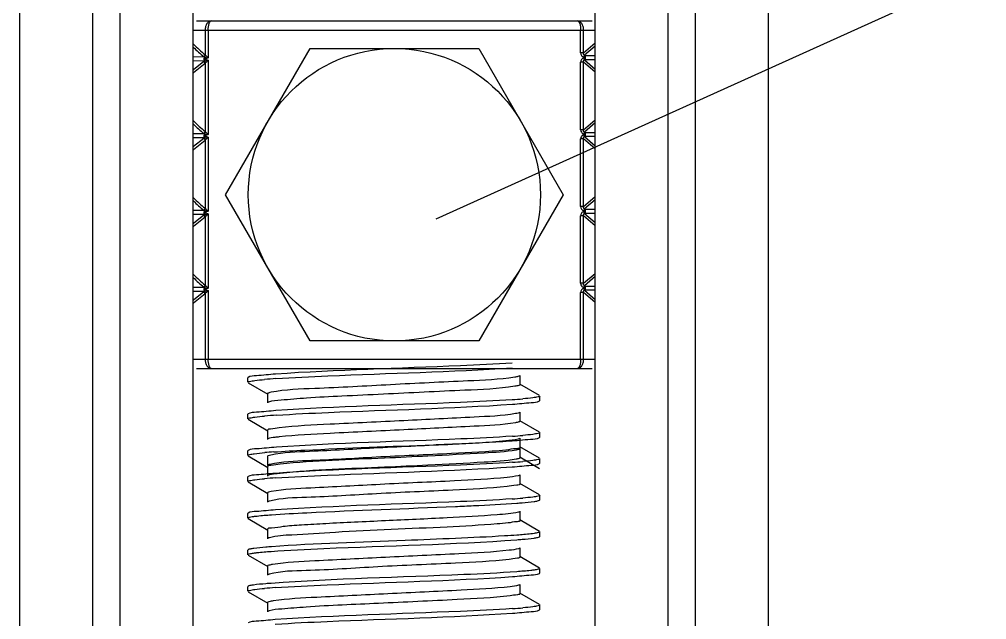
# Model space of a CAD drawing. Extents: x 1725261 to 1937680, y 860327 to 1571294.
# Drawn here: x 1825508 to 1826139, y 1250486 to 1250877 of the extents above; entities that cross this region are included whole.
import ezdxf

# ---------------------------------------------------------------- set-up
doc = ezdxf.new("R2010")
doc.units = 0
doc.header["$LTSCALE"] = 1000
doc.header["$MEASUREMENT"] = 0
doc.styles.get("Standard").update_dxf_attribs({"font": 'gbenor.shx', "bigfont": 'gbcbig.shx'})
doc.dimstyles.get("Standard").update_dxf_attribs({"dimtxt": 0.18, "dimasz": 0.18, "dimexe": 0.18, "dimexo": 0.0625, "dimgap": 0.09, "dimtad": 0, "dimtih": 1, "dimtoh": 1, "dimdec": 4, "dimzin": 0, "dimdsep": 46, "dimtxsty": 'Standard', "dimcen": 0.09, "dimadec": 0, "dimazin": 0, "dimtfac": 1, "dimtdec": 4, "dimtofl": 0, "dimtmove": 0, "dimatfit": 3, "dimfxl": 0, "dimtolj": 1, "dimtzin": 0, "dimarcsym": 0})

msp = doc.modelspace()

# ---------------------------------------------------------------- linework, layer by layer
at = {"linetype": 'Continuous'}
for p, q in [((1825508.17, 1253335.18), (1825508.17, 1248594.16)), ((1825555.79, 1253335.18), (1825555.79, 1248594.16)), ((1825573.65, 1253335.18), (1825573.65, 1248594.16)), ((1825621.28, 1253335.18), (1825621.28, 1248594.16)), ((1825883.22, 1253335.18), (1825883.22, 1248594.16)), ((1825930.85, 1253335.18), (1825930.85, 1248594.16)), ((1825948.71, 1253335.18), (1825948.71, 1248594.16)), ((1825996.33, 1253335.18), (1825996.33, 1248594.16)), ((1825623.75, 1250875.84), (1825881.51, 1250875.84)), ((1825621.66, 1250869.89), (1825883.6, 1250869.89)), ((1825629.29, 1250869.89), (1825629.29, 1250853.89)), ((1825631.27, 1250869.89), (1825631.27, 1250851.93)), ((1825873.99, 1250855.04), (1825873.99, 1250869.89)), ((1825875.97, 1250855.04), (1825875.97, 1250869.89)), ((1825875.97, 1250855.04), (1825883.6, 1250861.52)), ((1825629.45, 1250853.69), (1825629.29, 1250853.89)), ((1825629.52, 1250853.63), (1825629.45, 1250853.69)), ((1825642.64, 1250762.73), (1825697.63, 1250857.98)), ((1825697.63, 1250857.98), (1825807.62, 1250857.98)), ((1825807.62, 1250857.98), (1825862.61, 1250762.73)), ((1825875.97, 1250855.04), (1825873.99, 1250855.04)), ((1825883.6, 1250859.5), (1825876.52, 1250853.49)), ((1825628.65, 1250852.39), (1825621.66, 1250852.4)), ((1825628.62, 1250849.78), (1825621.66, 1250849.81)), ((1825621.66, 1250844.31), (1825628.37, 1250849.62)), ((1825621.66, 1250842.28), (1825629.29, 1250848.31)), ((1825628.62, 1250849.78), (1825628.77, 1250849.82)), ((1825628.78, 1250852.37), (1825628.65, 1250852.39)), ((1825628.77, 1250849.82), (1825628.82, 1250849.84)), ((1825628.81, 1250852.35), (1825631.27, 1250851.93)), ((1825629.36, 1250851.09), (1825628.82, 1250849.84)), ((1825628.82, 1250849.84), (1825631.27, 1250850.27)), ((1825629.29, 1250848.31), (1825629.43, 1250848.47)), ((1825629.29, 1250848.31), (1825629.29, 1250803.88)), ((1825631.27, 1250851.93), (1825629.36, 1250851.09)), ((1825629.36, 1250851.09), (1825631.27, 1250850.27)), ((1825629.43, 1250848.47), (1825629.51, 1250848.55)), ((1825629.51, 1250848.55), (1825629.56, 1250848.59)), ((1825631.27, 1250850.27), (1825631.27, 1250801.92)), ((1825875.97, 1250849.02), (1825873.99, 1250849.02)), ((1825873.99, 1250805.04), (1825873.99, 1250849.02)), ((1825876.52, 1250853.49), (1825875.93, 1250852.23)), ((1825876.34, 1250852.03), (1825875.93, 1250852.23)), ((1825875.93, 1250851.83), (1825876.34, 1250852.03)), ((1825876.52, 1250850.57), (1825875.93, 1250851.83)), ((1825875.97, 1250805.04), (1825875.97, 1250849.02)), ((1825883.6, 1250842.54), (1825875.97, 1250849.02)), ((1825876.34, 1250852.03), (1825876.94, 1250853.29)), ((1825876.34, 1250852.03), (1825876.94, 1250850.77)), ((1825876.94, 1250853.29), (1825876.52, 1250853.49)), ((1825876.52, 1250850.57), (1825876.94, 1250850.77)), ((1825876.52, 1250850.57), (1825883.6, 1250844.56)), ((1825876.94, 1250853.29), (1825883.6, 1250853.29)), ((1825876.94, 1250850.77), (1825883.6, 1250850.77)), ((1825875.97, 1250805.04), (1825883.6, 1250811.51)), ((1825883.6, 1250809.49), (1825876.52, 1250803.48)), ((1825629.45, 1250803.69), (1825629.29, 1250803.88)), ((1825629.52, 1250803.62), (1825629.45, 1250803.69)), ((1825875.97, 1250805.04), (1825873.99, 1250805.04)), ((1825876.52, 1250803.48), (1825875.93, 1250802.22)), ((1825876.34, 1250802.02), (1825876.94, 1250803.29)), ((1825876.94, 1250803.29), (1825876.52, 1250803.48)), ((1825876.94, 1250803.29), (1825883.6, 1250803.29)), ((1825628.65, 1250802.39), (1825621.66, 1250802.39)), ((1825628.62, 1250799.78), (1825621.66, 1250799.8)), ((1825621.66, 1250794.3), (1825628.37, 1250799.61)), ((1825621.66, 1250792.27), (1825629.29, 1250798.3)), ((1825628.62, 1250799.78), (1825628.77, 1250799.81)), ((1825628.78, 1250802.36), (1825628.65, 1250802.39)), ((1825628.77, 1250799.81), (1825628.82, 1250799.84)), ((1825628.81, 1250802.34), (1825631.27, 1250801.92)), ((1825629.36, 1250801.09), (1825628.82, 1250799.84)), ((1825628.82, 1250799.84), (1825631.27, 1250800.26)), ((1825629.29, 1250798.3), (1825629.43, 1250798.47)), ((1825629.29, 1250798.3), (1825629.29, 1250753.87)), ((1825631.27, 1250801.92), (1825629.36, 1250801.09)), ((1825629.36, 1250801.09), (1825631.27, 1250800.26)), ((1825629.43, 1250798.47), (1825629.51, 1250798.54)), ((1825629.51, 1250798.54), (1825629.56, 1250798.58)), ((1825631.27, 1250800.26), (1825631.27, 1250751.91)), ((1825875.97, 1250799.01), (1825873.99, 1250799.01)), ((1825873.99, 1250755.03), (1825873.99, 1250799.01)), ((1825876.34, 1250802.02), (1825875.93, 1250802.22)), ((1825875.93, 1250801.83), (1825876.34, 1250802.02)), ((1825876.52, 1250800.56), (1825875.93, 1250801.83)), ((1825875.97, 1250755.03), (1825875.97, 1250799.01)), ((1825883.6, 1250792.53), (1825875.97, 1250799.01)), ((1825876.34, 1250802.02), (1825876.94, 1250800.76)), ((1825876.52, 1250800.56), (1825876.94, 1250800.76)), ((1825876.52, 1250800.56), (1825883.6, 1250794.55)), ((1825876.94, 1250800.76), (1825883.6, 1250800.76)), ((1825697.63, 1250667.48), (1825642.64, 1250762.73)), ((1825862.61, 1250762.73), (1825807.62, 1250667.48)), ((1825875.97, 1250755.03), (1825883.6, 1250761.5)), ((1825883.6, 1250759.48), (1825876.52, 1250753.48)), ((1825629.45, 1250753.68), (1825629.29, 1250753.87)), ((1825629.52, 1250753.61), (1825629.45, 1250753.68)), ((1825875.97, 1250755.03), (1825873.99, 1250755.03)), ((1825876.52, 1250753.48), (1825875.93, 1250752.21)), ((1825876.34, 1250752.02), (1825876.94, 1250753.28)), ((1825876.94, 1250753.28), (1825876.52, 1250753.48)), ((1825876.94, 1250753.28), (1825883.6, 1250753.28)), ((1825628.65, 1250752.38), (1825621.66, 1250752.38)), ((1825628.62, 1250749.77), (1825621.66, 1250749.79)), ((1825621.66, 1250744.3), (1825628.37, 1250749.61)), ((1825621.66, 1250742.26), (1825629.29, 1250748.29)), ((1825628.62, 1250749.77), (1825628.77, 1250749.81)), ((1825628.78, 1250752.35), (1825628.65, 1250752.38)), ((1825628.77, 1250749.81), (1825628.82, 1250749.83)), ((1825628.81, 1250752.34), (1825631.27, 1250751.91)), ((1825629.36, 1250751.08), (1825628.82, 1250749.83)), ((1825628.82, 1250749.83), (1825631.27, 1250750.25)), ((1825629.29, 1250748.29), (1825629.43, 1250748.46)), ((1825629.29, 1250748.29), (1825629.29, 1250703.87)), ((1825631.27, 1250751.91), (1825629.36, 1250751.08)), ((1825629.36, 1250751.08), (1825631.27, 1250750.25)), ((1825629.43, 1250748.46), (1825629.51, 1250748.53)), ((1825629.51, 1250748.53), (1825629.56, 1250748.58)), ((1825631.27, 1250750.25), (1825631.27, 1250701.91)), ((1825875.97, 1250749), (1825873.99, 1250749)), ((1825873.99, 1250705.02), (1825873.99, 1250749)), ((1825876.34, 1250752.02), (1825875.93, 1250752.21)), ((1825875.93, 1250751.82), (1825876.34, 1250752.02)), ((1825876.52, 1250750.56), (1825875.93, 1250751.82)), ((1825875.97, 1250705.02), (1825875.97, 1250749)), ((1825883.6, 1250742.52), (1825875.97, 1250749)), ((1825876.34, 1250752.02), (1825876.94, 1250750.75)), ((1825876.52, 1250750.56), (1825876.94, 1250750.75)), ((1825876.52, 1250750.56), (1825883.6, 1250744.54)), ((1825876.94, 1250750.75), (1825883.6, 1250750.75)), ((1825875.97, 1250705.02), (1825883.6, 1250711.5)), ((1825883.6, 1250709.48), (1825876.52, 1250703.47)), ((1825628.65, 1250702.37), (1825621.66, 1250702.38)), ((1825628.78, 1250702.35), (1825628.65, 1250702.37)), ((1825628.81, 1250702.33), (1825631.27, 1250701.91)), ((1825629.45, 1250703.67), (1825629.29, 1250703.87)), ((1825629.52, 1250703.61), (1825629.45, 1250703.67)), ((1825875.97, 1250705.02), (1825873.99, 1250705.02)), ((1825876.52, 1250703.47), (1825875.93, 1250702.21)), ((1825876.34, 1250702.01), (1825876.94, 1250703.27)), ((1825876.94, 1250703.27), (1825876.52, 1250703.47)), ((1825876.94, 1250703.27), (1825883.6, 1250703.27)), ((1825628.62, 1250699.76), (1825621.66, 1250699.78)), ((1825621.66, 1250694.29), (1825628.37, 1250699.6)), ((1825621.66, 1250692.26), (1825629.29, 1250698.29)), ((1825628.62, 1250699.76), (1825628.77, 1250699.8)), ((1825628.77, 1250699.8), (1825628.82, 1250699.82)), ((1825629.36, 1250701.07), (1825628.82, 1250699.82)), ((1825628.82, 1250699.82), (1825631.27, 1250700.25)), ((1825629.29, 1250698.29), (1825629.43, 1250698.45)), ((1825629.29, 1250698.29), (1825629.29, 1250655.57)), ((1825631.27, 1250701.91), (1825629.36, 1250701.07)), ((1825629.36, 1250701.07), (1825631.27, 1250700.25)), ((1825629.43, 1250698.45), (1825629.51, 1250698.53)), ((1825629.51, 1250698.53), (1825629.56, 1250698.57)), ((1825631.27, 1250700.25), (1825631.27, 1250655.57)), ((1825875.97, 1250699), (1825873.99, 1250699)), ((1825873.99, 1250655.57), (1825873.99, 1250699)), ((1825876.34, 1250702.01), (1825875.93, 1250702.21)), ((1825875.93, 1250701.81), (1825876.34, 1250702.01)), ((1825876.52, 1250700.55), (1825875.93, 1250701.81)), ((1825875.97, 1250655.57), (1825875.97, 1250699)), ((1825883.6, 1250692.52), (1825875.97, 1250699)), ((1825876.34, 1250702.01), (1825876.94, 1250700.75)), ((1825876.52, 1250700.55), (1825876.94, 1250700.75)), ((1825876.52, 1250700.55), (1825883.6, 1250694.54)), ((1825876.94, 1250700.75), (1825883.6, 1250700.75)), ((1825807.62, 1250667.48), (1825697.63, 1250667.48)), ((1825621.66, 1250655.57), (1825883.6, 1250655.57)), ((1825623.75, 1250649.62), (1825881.51, 1250649.62)), ((1825657.22, 1250643.8), (1825657, 1250643.54)), ((1825657, 1250640.56), (1825657, 1250643.54)), ((1825657, 1250640.56), (1825657, 1250643.54)), ((1825657.22, 1250640.3), (1825670.15, 1250632.82)), ((1825847.28, 1250631.89), (1825834.35, 1250639.38)), ((1825834.61, 1250639.07), (1825834.61, 1250645.03)), ((1825669.89, 1250633.12), (1825669.89, 1250627.17)), ((1825670.56, 1250627.65), (1825670.15, 1250627.47)), ((1825847.28, 1250628.4), (1825847.5, 1250628.66)), ((1825847.5, 1250628.66), (1825847.5, 1250631.63)), ((1825847.5, 1250628.66), (1825847.5, 1250631.63)), ((1825834.61, 1250615.26), (1825834.61, 1250621.21)), ((1825657.22, 1250619.99), (1825657, 1250619.73)), ((1825657, 1250616.75), (1825657, 1250619.73)), ((1825657, 1250616.75), (1825657, 1250619.73)), ((1825657.22, 1250616.49), (1825670.15, 1250609.01)), ((1825847.28, 1250608.08), (1825834.35, 1250615.56)), ((1825669.89, 1250609.31), (1825669.89, 1250603.36)), ((1825847.5, 1250604.84), (1825847.5, 1250607.82)), ((1825847.5, 1250604.84), (1825847.5, 1250607.82)), ((1825834.61, 1250598.27), (1825834.61, 1250604.22)), ((1825847.28, 1250604.58), (1825847.5, 1250604.84)), ((1825657.22, 1250596.17), (1825657, 1250595.91)), ((1825657, 1250592.94), (1825657, 1250595.91)), ((1825657, 1250592.94), (1825657, 1250595.91)), ((1825847.28, 1250591.09), (1825834.35, 1250598.57)), ((1825834.61, 1250591.45), (1825834.61, 1250597.4)), ((1825657.22, 1250592.68), (1825670.15, 1250585.19)), ((1825669.89, 1250592.31), (1825669.89, 1250586.36)), ((1825847.28, 1250584.27), (1825834.35, 1250591.75)), ((1825847.5, 1250587.85), (1825847.5, 1250590.83)), ((1825847.5, 1250587.85), (1825847.5, 1250590.83)), ((1825669.89, 1250585.5), (1825669.89, 1250579.54)), ((1825847.28, 1250587.59), (1825847.5, 1250587.85)), ((1825657.22, 1250579.18), (1825657, 1250578.92)), ((1825657, 1250575.94), (1825657, 1250578.92)), ((1825657, 1250575.94), (1825657, 1250578.92)), ((1825834.61, 1250574.45), (1825834.61, 1250580.41)), ((1825657.22, 1250575.68), (1825670.15, 1250568.2)), ((1825847.28, 1250567.27), (1825834.35, 1250574.76)), ((1825669.89, 1250568.5), (1825669.89, 1250562.55)), ((1825847.28, 1250563.78), (1825847.5, 1250564.04)), ((1825847.5, 1250564.04), (1825847.5, 1250567.01)), ((1825847.5, 1250564.04), (1825847.5, 1250567.01)), ((1825657.22, 1250555.37), (1825657, 1250555.11)), ((1825657, 1250552.13), (1825657, 1250555.11)), ((1825657, 1250552.13), (1825657, 1250555.11)), ((1825657.22, 1250551.87), (1825670.15, 1250544.39)), ((1825847.28, 1250543.46), (1825834.35, 1250550.94)), ((1825834.61, 1250550.64), (1825834.61, 1250556.6)), ((1825669.89, 1250544.69), (1825669.89, 1250538.74)), ((1825847.28, 1250539.96), (1825847.5, 1250540.22)), ((1825847.5, 1250540.22), (1825847.5, 1250543.2)), ((1825847.5, 1250540.22), (1825847.5, 1250543.2)), ((1825834.61, 1250526.83), (1825834.61, 1250532.78)), ((1825657.22, 1250531.55), (1825657, 1250531.29)), ((1825657, 1250528.32), (1825657, 1250531.29)), ((1825657, 1250528.32), (1825657, 1250531.29)), ((1825657.22, 1250528.06), (1825670.15, 1250520.57)), ((1825847.28, 1250519.65), (1825834.35, 1250527.13)), ((1825669.89, 1250520.88), (1825669.89, 1250514.92)), ((1825847.5, 1250516.41), (1825847.5, 1250519.39)), ((1825847.5, 1250516.41), (1825847.5, 1250519.39)), ((1825847.28, 1250516.15), (1825847.5, 1250516.41)), ((1825657.22, 1250507.74), (1825657, 1250507.48)), ((1825657, 1250504.5), (1825657, 1250507.48)), ((1825657, 1250504.5), (1825657, 1250507.48)), ((1825834.61, 1250503.02), (1825834.61, 1250508.97)), ((1825657.22, 1250504.24), (1825670.15, 1250496.76)), ((1825847.28, 1250495.84), (1825834.35, 1250503.32)), ((1825669.89, 1250497.06), (1825669.89, 1250491.11)), ((1825847.5, 1250492.6), (1825847.5, 1250495.57)), ((1825847.5, 1250492.6), (1825847.5, 1250495.57)), ((1825847.28, 1250492.34), (1825847.5, 1250492.6))]:
    msp.add_line(p, q, dxfattribs=at)
msp.add_circle((1825752.63, 1250762.73), 95.25, dxfattribs=at)
for centre, radius, start, end in [((1825695.22, 1250934.34), 104.01, 224.9882, 230.66338), ((1825695.71, 1250933.37), 105.17, 225.24107, 230.18722), ((1825629.55, 1250854.01), 1.85, 230.22372, 240.95845), ((1825629.52, 1250848.16), 1.86, 119.14418, 128.30251), ((1825695.22, 1250884.33), 104.01, 224.9882, 230.66338), ((1825695.71, 1250883.37), 105.17, 225.24107, 230.18722), ((1825629.55, 1250804.01), 1.85, 230.22372, 240.95845), ((1825629.52, 1250798.15), 1.86, 119.14418, 128.30251), ((1825695.22, 1250834.32), 104.01, 224.9882, 230.66338), ((1825695.71, 1250833.36), 105.17, 225.24107, 230.18722), ((1825629.55, 1250754), 1.85, 230.22372, 240.95845), ((1825629.52, 1250748.14), 1.86, 119.14418, 128.30251), ((1825695.22, 1250784.32), 104.01, 224.9882, 230.66338), ((1825695.71, 1250783.35), 105.17, 225.24107, 230.18722), ((1825629.55, 1250703.99), 1.85, 230.22372, 240.95845), ((1825629.52, 1250698.14), 1.86, 119.14418, 128.30251), ((1825702.85, 1250228.02), 415.84, 93.78755, 94.80606), ((1825802.12, 1251038.32), 409.97, 273.82962, 274.80327), ((1825703.26, 1250199.08), 420.99, 93.75446, 94.80552), ((1825802.19, 1251013.55), 409.01, 273.83594, 274.80348), ((1825700.99, 1250203.71), 392.45, 93.95059, 94.80365), ((1825802.16, 1250997.01), 409.46, 273.83293, 274.80334), ((1825702.52, 1250167.56), 411.68, 93.81554, 94.80574), ((1825802.11, 1250973.8), 410.07, 273.8289, 274.80326), ((1825702.22, 1250099.8), 407.98, 93.84275, 94.80373), ((1825802.26, 1250900.42), 408.12, 273.8419, 274.80351)]:
    msp.add_arc(centre, radius, start, end, dxfattribs=at)
for points, knots in [([(1825633.18, 1250875.84), (1825632.67, 1250875.84), (1825631.56, 1250875.48), (1825630.3, 1250874.11), (1825629.47, 1250872.17), (1825629.29, 1250870.67), (1825629.29, 1250869.89)], [0, 0, 0, 0, 0.195972, 0.42512, 0.697797, 1, 1, 1, 1]), ([(1825631.27, 1250869.89), (1825631.27, 1250871.32), (1825631.48, 1250873.26), (1825632.24, 1250875.29), (1825632.9, 1250875.84), (1825633.18, 1250875.84)], [0, 0, 0, 0, 0.657525, 0.871922, 1, 1, 1, 1]), ([(1825872.08, 1250875.84), (1825872.36, 1250875.84), (1825873.02, 1250875.29), (1825873.78, 1250873.26), (1825873.99, 1250871.32), (1825873.99, 1250869.89)], [0, 0, 0, 0, 0.128078, 0.342475, 1, 1, 1, 1]), ([(1825875.97, 1250869.89), (1825875.97, 1250870.67), (1825875.78, 1250872.17), (1825874.96, 1250874.11), (1825873.7, 1250875.48), (1825872.59, 1250875.84), (1825872.08, 1250875.84)], [0, 0, 0, 0, 0.302203, 0.57488, 0.804028, 1, 1, 1, 1]), ([(1825629.52, 1250853.63), (1825629.66, 1250853.51), (1825630.25, 1250852.95), (1825630.82, 1250852.37), (1825631.27, 1250851.93)], [0, 0, 0, 0, 0.225254, 1, 1, 1, 1]), ([(1825873.99, 1250855.04), (1825873.99, 1250854.45), (1825874.4, 1250853.24), (1825875.39, 1250852.48), (1825875.93, 1250852.23)], [0, 0, 0, 0, 0.499355, 1, 1, 1, 1]), ([(1825876.52, 1250853.49), (1825876.24, 1250853.58), (1825875.77, 1250854.14), (1825875.9, 1250854.75), (1825875.97, 1250855.04)], [0, 0, 0, 0, 0.502447, 1, 1, 1, 1]), ([(1825628.8, 1250852.39), (1825628.71, 1250852.2), (1825628.44, 1250851.37), (1825628.49, 1250850.42), (1825628.77, 1250849.82)], [0, 0, 0, 0, 0.236634, 1, 1, 1, 1]), ([(1825629.36, 1250851.09), (1825629.31, 1250851.22), (1825629.12, 1250851.65), (1825628.9, 1250852.07), (1825628.8, 1250852.39)], [0, 0, 0, 0, 0.285481, 1, 1, 1, 1]), ([(1825629.56, 1250848.59), (1825629.69, 1250848.71), (1825630.27, 1250849.26), (1825630.83, 1250849.83), (1825631.27, 1250850.27)], [0, 0, 0, 0, 0.226794, 1, 1, 1, 1]), ([(1825875.93, 1250851.83), (1825875.39, 1250851.58), (1825874.4, 1250850.82), (1825873.99, 1250849.61), (1825873.99, 1250849.02)], [0, 0, 0, 0, 0.500643, 1, 1, 1, 1]), ([(1825875.97, 1250849.02), (1825875.91, 1250849.31), (1825875.77, 1250849.92), (1825876.23, 1250850.48), (1825876.52, 1250850.57)], [0, 0, 0, 0, 0.49632, 1, 1, 1, 1]), ([(1825876.94, 1250850.77), (1825877.12, 1250851.15), (1825877.25, 1250852.03), (1825877.12, 1250852.91), (1825876.94, 1250853.29)], [0, 0, 0, 0, 0.500048, 1, 1, 1, 1]), ([(1825629.52, 1250803.62), (1825629.66, 1250803.5), (1825630.25, 1250802.94), (1825630.82, 1250802.37), (1825631.27, 1250801.92)], [0, 0, 0, 0, 0.225254, 1, 1, 1, 1]), ([(1825873.99, 1250805.04), (1825873.99, 1250804.44), (1825874.4, 1250803.23), (1825875.39, 1250802.47), (1825875.93, 1250802.22)], [0, 0, 0, 0, 0.499355, 1, 1, 1, 1]), ([(1825876.52, 1250803.48), (1825876.24, 1250803.57), (1825875.77, 1250804.13), (1825875.9, 1250804.75), (1825875.97, 1250805.04)], [0, 0, 0, 0, 0.502447, 1, 1, 1, 1]), ([(1825876.94, 1250800.76), (1825877.12, 1250801.15), (1825877.25, 1250802.02), (1825877.12, 1250802.9), (1825876.94, 1250803.29)], [0, 0, 0, 0, 0.500048, 1, 1, 1, 1]), ([(1825628.8, 1250802.38), (1825628.71, 1250802.2), (1825628.44, 1250801.37), (1825628.49, 1250800.41), (1825628.77, 1250799.81)], [0, 0, 0, 0, 0.236634, 1, 1, 1, 1]), ([(1825629.36, 1250801.09), (1825629.31, 1250801.21), (1825629.12, 1250801.64), (1825628.9, 1250802.06), (1825628.8, 1250802.38)], [0, 0, 0, 0, 0.285481, 1, 1, 1, 1]), ([(1825629.56, 1250798.58), (1825629.69, 1250798.7), (1825630.27, 1250799.25), (1825630.83, 1250799.82), (1825631.27, 1250800.26)], [0, 0, 0, 0, 0.226794, 1, 1, 1, 1]), ([(1825875.93, 1250801.83), (1825875.39, 1250801.57), (1825874.4, 1250800.82), (1825873.99, 1250799.6), (1825873.99, 1250799.01)], [0, 0, 0, 0, 0.500643, 1, 1, 1, 1]), ([(1825875.97, 1250799.01), (1825875.91, 1250799.3), (1825875.77, 1250799.91), (1825876.23, 1250800.48), (1825876.52, 1250800.56)], [0, 0, 0, 0, 0.49632, 1, 1, 1, 1]), ([(1825629.52, 1250753.61), (1825629.66, 1250753.49), (1825630.25, 1250752.94), (1825630.82, 1250752.36), (1825631.27, 1250751.91)], [0, 0, 0, 0, 0.225254, 1, 1, 1, 1]), ([(1825873.99, 1250755.03), (1825873.99, 1250754.44), (1825874.4, 1250753.22), (1825875.39, 1250752.47), (1825875.93, 1250752.21)], [0, 0, 0, 0, 0.499355, 1, 1, 1, 1]), ([(1825876.52, 1250753.48), (1825876.24, 1250753.56), (1825875.77, 1250754.13), (1825875.9, 1250754.74), (1825875.97, 1250755.03)], [0, 0, 0, 0, 0.502447, 1, 1, 1, 1]), ([(1825876.94, 1250750.75), (1825877.12, 1250751.14), (1825877.25, 1250752.02), (1825877.12, 1250752.89), (1825876.94, 1250753.28)], [0, 0, 0, 0, 0.500048, 1, 1, 1, 1]), ([(1825628.8, 1250752.37), (1825628.71, 1250752.19), (1825628.44, 1250751.36), (1825628.49, 1250750.41), (1825628.77, 1250749.81)], [0, 0, 0, 0, 0.236634, 1, 1, 1, 1]), ([(1825629.36, 1250751.08), (1825629.31, 1250751.2), (1825629.12, 1250751.64), (1825628.9, 1250752.05), (1825628.8, 1250752.37)], [0, 0, 0, 0, 0.285481, 1, 1, 1, 1]), ([(1825629.56, 1250748.58), (1825629.69, 1250748.7), (1825630.27, 1250749.25), (1825630.83, 1250749.81), (1825631.27, 1250750.25)], [0, 0, 0, 0, 0.226794, 1, 1, 1, 1]), ([(1825875.93, 1250751.82), (1825875.39, 1250751.56), (1825874.4, 1250750.81), (1825873.99, 1250749.6), (1825873.99, 1250749)], [0, 0, 0, 0, 0.500643, 1, 1, 1, 1]), ([(1825875.97, 1250749), (1825875.91, 1250749.29), (1825875.77, 1250749.9), (1825876.23, 1250750.47), (1825876.52, 1250750.56)], [0, 0, 0, 0, 0.49632, 1, 1, 1, 1]), ([(1825628.8, 1250702.37), (1825628.71, 1250702.18), (1825628.44, 1250701.35), (1825628.49, 1250700.4), (1825628.77, 1250699.8)], [0, 0, 0, 0, 0.236634, 1, 1, 1, 1]), ([(1825629.36, 1250701.07), (1825629.31, 1250701.2), (1825629.12, 1250701.63), (1825628.9, 1250702.05), (1825628.8, 1250702.37)], [0, 0, 0, 0, 0.285481, 1, 1, 1, 1]), ([(1825629.52, 1250703.61), (1825629.66, 1250703.48), (1825630.25, 1250702.93), (1825630.82, 1250702.35), (1825631.27, 1250701.91)], [0, 0, 0, 0, 0.225254, 1, 1, 1, 1]), ([(1825873.99, 1250705.02), (1825873.99, 1250704.43), (1825874.4, 1250703.21), (1825875.39, 1250702.46), (1825875.93, 1250702.21)], [0, 0, 0, 0, 0.499355, 1, 1, 1, 1]), ([(1825876.52, 1250703.47), (1825876.24, 1250703.56), (1825875.77, 1250704.12), (1825875.9, 1250704.73), (1825875.97, 1250705.02)], [0, 0, 0, 0, 0.502447, 1, 1, 1, 1]), ([(1825876.94, 1250700.75), (1825877.12, 1250701.13), (1825877.25, 1250702.01), (1825877.12, 1250702.88), (1825876.94, 1250703.27)], [0, 0, 0, 0, 0.500048, 1, 1, 1, 1]), ([(1825629.56, 1250698.57), (1825629.69, 1250698.69), (1825630.27, 1250699.24), (1825630.83, 1250699.81), (1825631.27, 1250700.25)], [0, 0, 0, 0, 0.226794, 1, 1, 1, 1]), ([(1825875.93, 1250701.81), (1825875.39, 1250701.56), (1825874.4, 1250700.8), (1825873.99, 1250699.59), (1825873.99, 1250699)], [0, 0, 0, 0, 0.500643, 1, 1, 1, 1]), ([(1825875.97, 1250699), (1825875.91, 1250699.28), (1825875.77, 1250699.9), (1825876.23, 1250700.46), (1825876.52, 1250700.55)], [0, 0, 0, 0, 0.49632, 1, 1, 1, 1]), ([(1825629.29, 1250655.57), (1825629.29, 1250654.79), (1825629.47, 1250653.29), (1825630.3, 1250651.35), (1825631.56, 1250649.98), (1825632.67, 1250649.62), (1825633.18, 1250649.62)], [0, 0, 0, 0, 0.302203, 0.57488, 0.804028, 1, 1, 1, 1]), ([(1825633.18, 1250649.62), (1825632.9, 1250649.62), (1825632.24, 1250650.17), (1825631.48, 1250652.2), (1825631.27, 1250654.14), (1825631.27, 1250655.57)], [0, 0, 0, 0, 0.128078, 0.342475, 1, 1, 1, 1]), ([(1825829.49, 1250653.08), (1825818.23, 1250652.31), (1825766.78, 1250649.83), (1825715.27, 1250648.64), (1825675.14, 1250645.92)], [0, 0, 0, 0, 0.219101, 1, 1, 1, 1]), ([(1825873.99, 1250655.57), (1825873.99, 1250654.14), (1825873.78, 1250652.2), (1825873.02, 1250650.17), (1825872.36, 1250649.62), (1825872.08, 1250649.62)], [0, 0, 0, 0, 0.657525, 0.871922, 1, 1, 1, 1]), ([(1825872.08, 1250649.62), (1825872.59, 1250649.62), (1825873.7, 1250649.98), (1825874.96, 1250651.35), (1825875.78, 1250653.29), (1825875.97, 1250654.79), (1825875.97, 1250655.57)], [0, 0, 0, 0, 0.195972, 0.42512, 0.697797, 1, 1, 1, 1]), ([(1825675.14, 1250645.92), (1825670.99, 1250645.64), (1825665.18, 1250644.83), (1825658.84, 1250644.73), (1825657.23, 1250643.8)], [0, 0, 0, 0, 0.690488, 1, 1, 1, 1]), ([(1825675.38, 1250642.96), (1825686.68, 1250643.72), (1825738.05, 1250646.19), (1825789.49, 1250647.38), (1825829.5, 1250650.1)], [0, 0, 0, 0, 0.220145, 1, 1, 1, 1]), ([(1825657, 1250640.56), (1825657, 1250641), (1825659.3, 1250641.28), (1825660.46, 1250641.6), (1825661.62, 1250641.75)], [0, 0, 0, 0, 0.271407, 1, 1, 1, 1]), ([(1825831.1, 1250643.92), (1825821, 1250642.31), (1825793.92, 1250641.22), (1825750.46, 1250639.04), (1825707.78, 1250636.65), (1825681.65, 1250635.83), (1825672.32, 1250634.04)], [0, 0, 0, 0, 0.192752, 0.509476, 0.820909, 1, 1, 1, 1]), ([(1825834.35, 1250644.73), (1825833.99, 1250644.52), (1825832.89, 1250644.23), (1825831.8, 1250644.03), (1825831.1, 1250643.92)], [0, 0, 0, 0, 0.367273, 1, 1, 1, 1]), ([(1825672.32, 1250634.04), (1825671.7, 1250633.93), (1825671, 1250633.77), (1825669.89, 1250633.38), (1825669.89, 1250633.12)], [0, 0, 0, 0, 0.71086, 1, 1, 1, 1]), ([(1825831.1, 1250637.96), (1825820.36, 1250636.25), (1825791.69, 1250635.2), (1825754.17, 1250633.2), (1825719.77, 1250631.58), (1825697.47, 1250630.53), (1825681.6, 1250629.08), (1825673.16, 1250628.59), (1825670.56, 1250627.65)], [0, 0, 0, 0, 0.202669, 0.533226, 0.70113, 0.845024, 0.948509, 1, 1, 1, 1]), ([(1825834.61, 1250639.07), (1825834.61, 1250638.73), (1825832.93, 1250638.33), (1825831.98, 1250638.1), (1825831.1, 1250637.96)], [0, 0, 0, 0, 0.280154, 1, 1, 1, 1]), ([(1825829.5, 1250629.26), (1825818.27, 1250628.5), (1825766.9, 1250626.03), (1825715.46, 1250624.82), (1825675.38, 1250622.12)], [0, 0, 0, 0, 0.21884, 1, 1, 1, 1]), ([(1825829.56, 1250626.29), (1825833.66, 1250626.57), (1825839.41, 1250627.37), (1825845.67, 1250627.48), (1825847.27, 1250628.4)], [0, 0, 0, 0, 0.690253, 1, 1, 1, 1]), ([(1825847.5, 1250631.63), (1825847.5, 1250631.2), (1825845.21, 1250630.91), (1825844.05, 1250630.6), (1825842.9, 1250630.45)], [0, 0, 0, 0, 0.271495, 1, 1, 1, 1]), ([(1825675.38, 1250622.12), (1825671.18, 1250621.84), (1825665.29, 1250621.02), (1825658.86, 1250620.93), (1825657.23, 1250619.99)], [0, 0, 0, 0, 0.690736, 1, 1, 1, 1]), ([(1825675.69, 1250619.16), (1825687.01, 1250619.92), (1825738.3, 1250622.38), (1825789.65, 1250623.57), (1825829.56, 1250626.29)], [0, 0, 0, 0, 0.220917, 1, 1, 1, 1]), ([(1825834.35, 1250620.91), (1825834.04, 1250620.73), (1825833.09, 1250620.47), (1825832.16, 1250620.28), (1825831.56, 1250620.18)], [0, 0, 0, 0, 0.373528, 1, 1, 1, 1]), ([(1825657, 1250616.75), (1825657, 1250617.19), (1825659.33, 1250617.47), (1825660.51, 1250617.79), (1825661.68, 1250617.94)], [0, 0, 0, 0, 0.271179, 1, 1, 1, 1]), ([(1825831.56, 1250620.18), (1825822.67, 1250618.66), (1825798.31, 1250617.66), (1825758.05, 1250615.45), (1825715.66, 1250613.53), (1825688.51, 1250612.16), (1825677.48, 1250610.95)], [0, 0, 0, 0, 0.175288, 0.472203, 0.784406, 1, 1, 1, 1]), ([(1825831.56, 1250614.23), (1825822.67, 1250612.71), (1825798.31, 1250611.7), (1825758.05, 1250609.5), (1825715.66, 1250607.58), (1825688.51, 1250606.21), (1825677.48, 1250605)], [0, 0, 0, 0, 0.175288, 0.472203, 0.784406, 1, 1, 1, 1]), ([(1825834.61, 1250615.26), (1825834.61, 1250614.95), (1825833.17, 1250614.56), (1825832.33, 1250614.36), (1825831.56, 1250614.23)], [0, 0, 0, 0, 0.283524, 1, 1, 1, 1]), ([(1825677.48, 1250610.95), (1825675.59, 1250610.74), (1825673.77, 1250610.19), (1825669.88, 1250610.01), (1825669.89, 1250609.31)], [0, 0, 0, 0, 0.732764, 1, 1, 1, 1]), ([(1825847.5, 1250607.82), (1825847.5, 1250607.39), (1825845.22, 1250607.1), (1825844.07, 1250606.79), (1825842.91, 1250606.64)], [0, 0, 0, 0, 0.27155, 1, 1, 1, 1]), ([(1825677.48, 1250605), (1825676.57, 1250604.89), (1825674.13, 1250604.53), (1825671.5, 1250604.44), (1825670.15, 1250603.66)], [0, 0, 0, 0, 0.371684, 1, 1, 1, 1]), ([(1825825.29, 1250602.4), (1825813.74, 1250601.25), (1825785.98, 1250599.83), (1825743.26, 1250597.99), (1825703.86, 1250595.65), (1825680.36, 1250594.84), (1825672.11, 1250593.2)], [0, 0, 0, 0, 0.227021, 0.543037, 0.835394, 1, 1, 1, 1]), ([(1825829.56, 1250605.46), (1825818.37, 1250604.69), (1825767.08, 1250602.22), (1825715.73, 1250601.01), (1825675.69, 1250598.33)], [0, 0, 0, 0, 0.218398, 1, 1, 1, 1]), ([(1825778.02, 1250599.93), (1825782.77, 1250600.13), (1825799.32, 1250600.83), (1825815.88, 1250601.59), (1825827.66, 1250602.35)], [0, 0, 0, 0, 0.286991, 1, 1, 1, 1]), ([(1825834.35, 1250603.92), (1825834.02, 1250603.73), (1825831.02, 1250602.92), (1825827.97, 1250602.67), (1825825.29, 1250602.4)], [0, 0, 0, 0, 0.122947, 1, 1, 1, 1]), ([(1825827.66, 1250602.35), (1825832.21, 1250602.65), (1825838.57, 1250603.53), (1825845.51, 1250603.57), (1825847.27, 1250604.58)], [0, 0, 0, 0, 0.692027, 1, 1, 1, 1]), ([(1825675.69, 1250598.33), (1825671.41, 1250598.04), (1825665.42, 1250597.21), (1825658.89, 1250597.13), (1825657.23, 1250596.17)], [0, 0, 0, 0, 0.691038, 1, 1, 1, 1]), ([(1825825.29, 1250596.45), (1825813.53, 1250595.28), (1825785.31, 1250593.83), (1825742.05, 1250592.04), (1825702.71, 1250589.48), (1825679.39, 1250588.96), (1825671.5, 1250587.11)], [0, 0, 0, 0, 0.230195, 0.549984, 0.842214, 1, 1, 1, 1]), ([(1825673.95, 1250595.23), (1825680.7, 1250595.7), (1825715.38, 1250597.57), (1825750.08, 1250598.77), (1825778.02, 1250599.93)], [0, 0, 0, 0, 0.194747, 1, 1, 1, 1]), ([(1825831.99, 1250596.44), (1825825.11, 1250595.18), (1825805.86, 1250594.24), (1825786.73, 1250593.07), (1825774.54, 1250592.49)], [0, 0, 0, 0, 0.364269, 1, 1, 1, 1]), ([(1825834.61, 1250598.27), (1825834.61, 1250597.42), (1825829.81, 1250597.39), (1825827.62, 1250596.68), (1825825.29, 1250596.45)], [0, 0, 0, 0, 0.265303, 1, 1, 1, 1]), ([(1825834.35, 1250597.1), (1825834.08, 1250596.94), (1825833.29, 1250596.7), (1825832.49, 1250596.53), (1825831.99, 1250596.44)], [0, 0, 0, 0, 0.380472, 1, 1, 1, 1]), ([(1825657, 1250592.94), (1825657, 1250593.35), (1825659.14, 1250593.65), (1825660.24, 1250593.94), (1825661.32, 1250594.08)], [0, 0, 0, 0, 0.272497, 1, 1, 1, 1]), ([(1825672.11, 1250593.2), (1825671.54, 1250593.08), (1825670.89, 1250592.93), (1825669.89, 1250592.55), (1825669.89, 1250592.31)], [0, 0, 0, 0, 0.707546, 1, 1, 1, 1]), ([(1825774.54, 1250592.49), (1825765.08, 1250592.04), (1825732.96, 1250590.46), (1825700.77, 1250589.59), (1825678.19, 1250587.21)], [0, 0, 0, 0, 0.294359, 1, 1, 1, 1]), ([(1825831.99, 1250590.49), (1825825.11, 1250589.23), (1825805.86, 1250588.29), (1825786.73, 1250587.12), (1825774.54, 1250586.53)], [0, 0, 0, 0, 0.364269, 1, 1, 1, 1]), ([(1825834.61, 1250591.45), (1825834.61, 1250591.18), (1825833.4, 1250590.78), (1825832.65, 1250590.61), (1825831.99, 1250590.49)], [0, 0, 0, 0, 0.287487, 1, 1, 1, 1]), ([(1825847.5, 1250590.83), (1825847.5, 1250590.39), (1825845.21, 1250590.11), (1825844.06, 1250589.79), (1825842.91, 1250589.64)], [0, 0, 0, 0, 0.271522, 1, 1, 1, 1]), ([(1825678.19, 1250587.21), (1825676.12, 1250586.99), (1825674.15, 1250586.38), (1825669.88, 1250586.25), (1825669.89, 1250585.5)], [0, 0, 0, 0, 0.733679, 1, 1, 1, 1]), ([(1825671.5, 1250587.11), (1825671.23, 1250587.05), (1825670.77, 1250586.93), (1825670.32, 1250586.76), (1825670.15, 1250586.66)], [0, 0, 0, 0, 0.595252, 1, 1, 1, 1]), ([(1825829.53, 1250588.46), (1825818.25, 1250587.69), (1825766.73, 1250585.21), (1825715.15, 1250584.02), (1825674.97, 1250581.29)], [0, 0, 0, 0, 0.219186, 1, 1, 1, 1]), ([(1825675.13, 1250578.32), (1825686.41, 1250579.08), (1825737.86, 1250581.56), (1825789.38, 1250582.75), (1825829.49, 1250585.48)], [0, 0, 0, 0, 0.219537, 1, 1, 1, 1]), ([(1825774.54, 1250586.53), (1825765.08, 1250586.08), (1825732.96, 1250584.51), (1825700.77, 1250583.63), (1825678.19, 1250581.26)], [0, 0, 0, 0, 0.294359, 1, 1, 1, 1]), ([(1825829.49, 1250585.48), (1825833.61, 1250585.76), (1825839.38, 1250586.56), (1825845.67, 1250586.67), (1825847.27, 1250587.59)], [0, 0, 0, 0, 0.690318, 1, 1, 1, 1]), ([(1825657, 1250575.94), (1825657, 1250576.37), (1825659.27, 1250576.66), (1825660.43, 1250576.97), (1825661.57, 1250577.12)], [0, 0, 0, 0, 0.271566, 1, 1, 1, 1]), ([(1825674.97, 1250581.29), (1825670.86, 1250581.01), (1825665.1, 1250580.21), (1825658.83, 1250580.1), (1825657.23, 1250579.18)], [0, 0, 0, 0, 0.690304, 1, 1, 1, 1]), ([(1825678.19, 1250581.26), (1825677.18, 1250581.15), (1825674.52, 1250580.76), (1825671.62, 1250580.7), (1825670.15, 1250579.84)], [0, 0, 0, 0, 0.373733, 1, 1, 1, 1]), ([(1825826.04, 1250578.66), (1825814.68, 1250577.49), (1825787.13, 1250576.08), (1825744.47, 1250574.21), (1825704.7, 1250571.91), (1825680.85, 1250571.04), (1825672.36, 1250569.43)], [0, 0, 0, 0, 0.22252, 0.537346, 0.83163, 1, 1, 1, 1]), ([(1825834.35, 1250580.11), (1825834.05, 1250579.93), (1825831.3, 1250579.16), (1825828.5, 1250578.92), (1825826.04, 1250578.66)], [0, 0, 0, 0, 0.125114, 1, 1, 1, 1]), ([(1825826.04, 1250572.71), (1825814.32, 1250571.5), (1825785.94, 1250570.05), (1825742.33, 1250568.27), (1825702.67, 1250565.59), (1825679.14, 1250565.21), (1825671.3, 1250563.25)], [0, 0, 0, 0, 0.22805, 0.549566, 0.843677, 1, 1, 1, 1]), ([(1825834.61, 1250574.45), (1825834.61, 1250573.68), (1825830.21, 1250573.57), (1825828.18, 1250572.93), (1825826.04, 1250572.71)], [0, 0, 0, 0, 0.266019, 1, 1, 1, 1]), ([(1825672.36, 1250569.43), (1825671.74, 1250569.31), (1825671.02, 1250569.15), (1825669.89, 1250568.76), (1825669.89, 1250568.5)], [0, 0, 0, 0, 0.710787, 1, 1, 1, 1]), ([(1825829.49, 1250564.64), (1825818.23, 1250563.88), (1825766.78, 1250561.4), (1825715.26, 1250560.2), (1825675.13, 1250557.48)], [0, 0, 0, 0, 0.219112, 1, 1, 1, 1]), ([(1825847.5, 1250567.01), (1825847.5, 1250566.58), (1825845.21, 1250566.29), (1825844.05, 1250565.98), (1825842.9, 1250565.83)], [0, 0, 0, 0, 0.27149, 1, 1, 1, 1]), ([(1825843.68, 1250562.96), (1825844.47, 1250563.07), (1825845.67, 1250563.28), (1825846.89, 1250563.56), (1825847.27, 1250563.78)], [0, 0, 0, 0, 0.642632, 1, 1, 1, 1]), ([(1825675.13, 1250557.48), (1825670.98, 1250557.2), (1825665.17, 1250556.4), (1825658.84, 1250556.3), (1825657.23, 1250555.37)], [0, 0, 0, 0, 0.690474, 1, 1, 1, 1]), ([(1825671.3, 1250563.25), (1825671.07, 1250563.19), (1825670.68, 1250563.08), (1825670.3, 1250562.93), (1825670.15, 1250562.85)], [0, 0, 0, 0, 0.587983, 1, 1, 1, 1]), ([(1825672.46, 1250554.32), (1825680.18, 1250554.88), (1825720.15, 1250557), (1825760.14, 1250558.32), (1825792.38, 1250559.73)], [0, 0, 0, 0, 0.19365, 1, 1, 1, 1]), ([(1825792.38, 1250559.73), (1825796.31, 1250559.9), (1825809.7, 1250560.52), (1825823.09, 1250561.18), (1825832.53, 1250561.88)], [0, 0, 0, 0, 0.293781, 1, 1, 1, 1]), ([(1825832.53, 1250561.88), (1825833.67, 1250561.97), (1825837.4, 1250562.26), (1825841.12, 1250562.6), (1825843.68, 1250562.96)], [0, 0, 0, 0, 0.307477, 1, 1, 1, 1]), ([(1825657, 1250552.13), (1825657, 1250552.25), (1825658.41, 1250553.14), (1825659.7, 1250553.05), (1825660.95, 1250553.23)], [0, 0, 0, 0, 0.088902, 1, 1, 1, 1]), ([(1825660.95, 1250553.23), (1825661.68, 1250553.33), (1825665.51, 1250553.79), (1825669.35, 1250554.09), (1825672.46, 1250554.32)], [0, 0, 0, 0, 0.191493, 1, 1, 1, 1]), ([(1825786.95, 1250552.29), (1825773.56, 1250551.61), (1825753.41, 1250550.71), (1825727.12, 1250549.47), (1825708.77, 1250548.6), (1825693.61, 1250547.56), (1825680.91, 1250547.02), (1825675.08, 1250545.58), (1825669.9, 1250545.6), (1825669.89, 1250544.69)], [0, 0, 0, 0, 0.342508, 0.514774, 0.67345, 0.808552, 0.911716, 0.976643, 1, 1, 1, 1]), ([(1825826.77, 1250554.93), (1825824.37, 1250554.67), (1825811.12, 1250553.52), (1825797.83, 1250552.84), (1825786.95, 1250552.29)], [0, 0, 0, 0, 0.181047, 1, 1, 1, 1]), ([(1825834.35, 1250556.29), (1825834.07, 1250556.13), (1825831.56, 1250555.4), (1825829, 1250555.17), (1825826.77, 1250554.93)], [0, 0, 0, 0, 0.127551, 1, 1, 1, 1]), ([(1825786.95, 1250546.34), (1825762.69, 1250545.11), (1825728.87, 1250544.02), (1825690.41, 1250541.28), (1825675.89, 1250540.66), (1825671.14, 1250539.4)], [0, 0, 0, 0, 0.627959, 0.872762, 1, 1, 1, 1]), ([(1825826.77, 1250548.97), (1825824.37, 1250548.72), (1825811.12, 1250547.57), (1825797.83, 1250546.89), (1825786.95, 1250546.34)], [0, 0, 0, 0, 0.181047, 1, 1, 1, 1]), ([(1825834.61, 1250550.64), (1825834.62, 1250549.92), (1825830.6, 1250549.76), (1825828.73, 1250549.19), (1825826.77, 1250548.97)], [0, 0, 0, 0, 0.267058, 1, 1, 1, 1]), ([(1825671.14, 1250539.4), (1825670.94, 1250539.34), (1825670.6, 1250539.24), (1825670.28, 1250539.11), (1825670.15, 1250539.04)], [0, 0, 0, 0, 0.581363, 1, 1, 1, 1]), ([(1825792.38, 1250538.9), (1825781.47, 1250538.42), (1825741.49, 1250536.74), (1825701.48, 1250535.6), (1825672.46, 1250533.48)], [0, 0, 0, 0, 0.272813, 1, 1, 1, 1]), ([(1825832.53, 1250541.05), (1825829.85, 1250540.85), (1825816.47, 1250539.98), (1825803.08, 1250539.36), (1825792.38, 1250538.9)], [0, 0, 0, 0, 0.200781, 1, 1, 1, 1]), ([(1825832.38, 1250538.06), (1825833.54, 1250538.14), (1825837.3, 1250538.44), (1825841.06, 1250538.78), (1825843.64, 1250539.14)], [0, 0, 0, 0, 0.307508, 1, 1, 1, 1]), ([(1825843.68, 1250542.12), (1825842.98, 1250542.02), (1825839.27, 1250541.57), (1825835.54, 1250541.27), (1825832.53, 1250541.05)], [0, 0, 0, 0, 0.191322, 1, 1, 1, 1]), ([(1825843.64, 1250539.14), (1825844.44, 1250539.25), (1825845.65, 1250539.47), (1825846.89, 1250539.74), (1825847.27, 1250539.96)], [0, 0, 0, 0, 0.643014, 1, 1, 1, 1]), ([(1825847.5, 1250543.2), (1825847.5, 1250542.83), (1825845.63, 1250542.51), (1825844.64, 1250542.26), (1825843.68, 1250542.12)], [0, 0, 0, 0, 0.274674, 1, 1, 1, 1]), ([(1825660.95, 1250532.39), (1825660.14, 1250532.28), (1825658.89, 1250532.06), (1825657.62, 1250531.78), (1825657.23, 1250531.55)], [0, 0, 0, 0, 0.644069, 1, 1, 1, 1]), ([(1825672.46, 1250533.48), (1825671.28, 1250533.4), (1825667.44, 1250533.1), (1825663.6, 1250532.76), (1825660.95, 1250532.39)], [0, 0, 0, 0, 0.307292, 1, 1, 1, 1]), ([(1825672.24, 1250530.49), (1825683.73, 1250531.33), (1825737.11, 1250533.94), (1825790.57, 1250534.98), (1825832.38, 1250538.06)], [0, 0, 0, 0, 0.215563, 1, 1, 1, 1]), ([(1825834.35, 1250532.48), (1825834.09, 1250532.33), (1825831.82, 1250531.64), (1825829.48, 1250531.42), (1825827.46, 1250531.19)], [0, 0, 0, 0, 0.129975, 1, 1, 1, 1]), ([(1825657, 1250528.32), (1825657, 1250528.69), (1825658.91, 1250529.01), (1825659.92, 1250529.27), (1825660.9, 1250529.41)], [0, 0, 0, 0, 0.274321, 1, 1, 1, 1]), ([(1825660.9, 1250529.41), (1825661.62, 1250529.51), (1825665.39, 1250529.97), (1825669.18, 1250530.27), (1825672.24, 1250530.49)], [0, 0, 0, 0, 0.191455, 1, 1, 1, 1]), ([(1825827.46, 1250531.19), (1825816.59, 1250529.96), (1825789.65, 1250528.61), (1825747.39, 1250526.67), (1825706.92, 1250524.5), (1825682.31, 1250523.44), (1825673.23, 1250521.96)], [0, 0, 0, 0, 0.212318, 0.523282, 0.82144, 1, 1, 1, 1]), ([(1825834.61, 1250526.83), (1825834.62, 1250526.17), (1825830.97, 1250525.96), (1825829.25, 1250525.44), (1825827.46, 1250525.24)], [0, 0, 0, 0, 0.267925, 1, 1, 1, 1]), ([(1825673.23, 1250521.96), (1825672.39, 1250521.82), (1825671.48, 1250521.6), (1825669.89, 1250521.21), (1825669.89, 1250520.88)], [0, 0, 0, 0, 0.718713, 1, 1, 1, 1]), ([(1825827.46, 1250525.24), (1825815.87, 1250523.93), (1825787.28, 1250522.51), (1825743.08, 1250520.73), (1825702.78, 1250517.8), (1825678.78, 1250517.73), (1825671.01, 1250515.55)], [0, 0, 0, 0, 0.223031, 0.54745, 0.845499, 1, 1, 1, 1]), ([(1825847.5, 1250519.39), (1825847.5, 1250519.02), (1825845.61, 1250518.7), (1825844.61, 1250518.44), (1825843.64, 1250518.31)], [0, 0, 0, 0, 0.274523, 1, 1, 1, 1]), ([(1825671.01, 1250515.55), (1825670.84, 1250515.5), (1825670.55, 1250515.41), (1825670.26, 1250515.29), (1825670.15, 1250515.22)], [0, 0, 0, 0, 0.575346, 1, 1, 1, 1]), ([(1825832.38, 1250517.22), (1825820.91, 1250516.38), (1825767.53, 1250513.78), (1825714.07, 1250512.72), (1825672.24, 1250509.65)], [0, 0, 0, 0, 0.215104, 1, 1, 1, 1]), ([(1825674.88, 1250506.86), (1825686.17, 1250507.63), (1825737.74, 1250510.12), (1825789.38, 1250511.31), (1825829.61, 1250514.05)], [0, 0, 0, 0, 0.219065, 1, 1, 1, 1]), ([(1825829.61, 1250514.05), (1825833.7, 1250514.33), (1825839.43, 1250515.12), (1825845.68, 1250515.23), (1825847.27, 1250516.15)], [0, 0, 0, 0, 0.690198, 1, 1, 1, 1]), ([(1825843.64, 1250518.31), (1825842.93, 1250518.2), (1825839.18, 1250517.75), (1825835.42, 1250517.45), (1825832.38, 1250517.22)], [0, 0, 0, 0, 0.191314, 1, 1, 1, 1]), ([(1825660.9, 1250508.57), (1825660.1, 1250508.46), (1825658.87, 1250508.24), (1825657.61, 1250507.97), (1825657.23, 1250507.74)], [0, 0, 0, 0, 0.643484, 1, 1, 1, 1]), ([(1825672.24, 1250509.65), (1825671.08, 1250509.57), (1825667.29, 1250509.27), (1825663.5, 1250508.94), (1825660.9, 1250508.57)], [0, 0, 0, 0, 0.307355, 1, 1, 1, 1]), ([(1825828.12, 1250507.45), (1825817.5, 1250506.2), (1825790.89, 1250504.87), (1825748.84, 1250502.9), (1825708.05, 1250500.78), (1825683.08, 1250499.65), (1825673.72, 1250498.22)], [0, 0, 0, 0, 0.20724, 0.51628, 0.816365, 1, 1, 1, 1]), ([(1825834.35, 1250508.67), (1825834.11, 1250508.53), (1825832.06, 1250507.89), (1825829.94, 1250507.67), (1825828.12, 1250507.45)], [0, 0, 0, 0, 0.132681, 1, 1, 1, 1]), ([(1825657, 1250504.5), (1825657, 1250504.94), (1825659.27, 1250505.22), (1825660.42, 1250505.53), (1825661.57, 1250505.68)], [0, 0, 0, 0, 0.271611, 1, 1, 1, 1]), ([(1825828.12, 1250501.5), (1825816.63, 1250500.14), (1825787.96, 1250498.81), (1825743.63, 1250496.57), (1825705.43, 1250495.06), (1825681.73, 1250493.12), (1825673.58, 1250492.49), (1825670.9, 1250491.7)], [0, 0, 0, 0, 0.220196, 0.54582, 0.845894, 0.946809, 1, 1, 1, 1]), ([(1825834.61, 1250503.02), (1825834.62, 1250502.41), (1825831.33, 1250502.15), (1825829.74, 1250501.69), (1825828.12, 1250501.5)], [0, 0, 0, 0, 0.269156, 1, 1, 1, 1]), ([(1825673.72, 1250498.22), (1825672.75, 1250498.08), (1825671.74, 1250497.83), (1825669.89, 1250497.44), (1825669.89, 1250497.06)], [0, 0, 0, 0, 0.721722, 1, 1, 1, 1]), ([(1825847.5, 1250495.57), (1825847.5, 1250495.14), (1825845.23, 1250494.86), (1825844.07, 1250494.54), (1825842.93, 1250494.4)], [0, 0, 0, 0, 0.271592, 1, 1, 1, 1]), ([(1825670.9, 1250491.7), (1825670.75, 1250491.66), (1825670.5, 1250491.58), (1825670.25, 1250491.47), (1825670.15, 1250491.41)], [0, 0, 0, 0, 0.569898, 1, 1, 1, 1]), ([(1825829.61, 1250493.21), (1825818.33, 1250492.44), (1825766.75, 1250489.96), (1825715.11, 1250488.77), (1825674.88, 1250486.03)], [0, 0, 0, 0, 0.219079, 1, 1, 1, 1]), ([(1825674.96, 1250483.06), (1825686.24, 1250483.83), (1825737.76, 1250486.31), (1825789.35, 1250487.5), (1825829.53, 1250490.23)], [0, 0, 0, 0, 0.219185, 1, 1, 1, 1]), ([(1825829.53, 1250490.23), (1825833.64, 1250490.51), (1825839.4, 1250491.31), (1825845.67, 1250491.42), (1825847.27, 1250492.34)], [0, 0, 0, 0, 0.690279, 1, 1, 1, 1]), ([(1825674.88, 1250486.03), (1825670.8, 1250485.75), (1825665.06, 1250484.96), (1825658.82, 1250484.84), (1825657.23, 1250483.93)], [0, 0, 0, 0, 0.690206, 1, 1, 1, 1])]:
    msp.add_open_spline(points, degree=3, knots=knots, dxfattribs=at)
for points in [[(1825629.29, 1250853.89), (1825629.16, 1250853.37), (1825628.81, 1250852.89), (1825628.37, 1250852.59)], [(1825629.45, 1250853.69), (1825629.34, 1250853.2), (1825629.05, 1250852.72), (1825628.65, 1250852.39)], [(1825628.78, 1250852.37), (1825629.13, 1250852.7), (1825629.42, 1250853.15), (1825629.52, 1250853.63)], [(1825629.29, 1250848.31), (1825629.16, 1250848.83), (1825628.81, 1250849.32), (1825628.37, 1250849.62)], [(1825629.43, 1250848.47), (1825629.31, 1250848.97), (1825629.02, 1250849.46), (1825628.62, 1250849.78)], [(1825629.51, 1250848.55), (1825629.4, 1250849.02), (1825629.14, 1250849.49), (1825628.77, 1250849.82)], [(1825629.56, 1250848.59), (1825629.44, 1250849.06), (1825629.17, 1250849.52), (1825628.82, 1250849.84)], [(1825629.29, 1250803.88), (1825629.16, 1250803.37), (1825628.81, 1250802.88), (1825628.37, 1250802.58)], [(1825629.45, 1250803.69), (1825629.34, 1250803.19), (1825629.05, 1250802.71), (1825628.65, 1250802.39)], [(1825628.78, 1250802.36), (1825629.13, 1250802.7), (1825629.42, 1250803.14), (1825629.52, 1250803.62)], [(1825629.29, 1250798.3), (1825629.16, 1250798.82), (1825628.81, 1250799.31), (1825628.37, 1250799.61)], [(1825629.43, 1250798.47), (1825629.31, 1250798.97), (1825629.02, 1250799.46), (1825628.62, 1250799.78)], [(1825629.51, 1250798.54), (1825629.4, 1250799.02), (1825629.14, 1250799.49), (1825628.77, 1250799.81)], [(1825629.56, 1250798.58), (1825629.44, 1250799.05), (1825629.17, 1250799.51), (1825628.82, 1250799.84)], [(1825629.29, 1250753.87), (1825629.16, 1250753.36), (1825628.81, 1250752.88), (1825628.37, 1250752.58)], [(1825629.45, 1250753.68), (1825629.34, 1250753.19), (1825629.05, 1250752.7), (1825628.65, 1250752.38)], [(1825628.78, 1250752.35), (1825629.13, 1250752.69), (1825629.42, 1250753.14), (1825629.52, 1250753.61)], [(1825629.29, 1250748.29), (1825629.16, 1250748.81), (1825628.81, 1250749.3), (1825628.37, 1250749.61)], [(1825629.43, 1250748.46), (1825629.31, 1250748.96), (1825629.02, 1250749.45), (1825628.62, 1250749.77)], [(1825629.51, 1250748.53), (1825629.4, 1250749.01), (1825629.14, 1250749.48), (1825628.77, 1250749.81)], [(1825629.56, 1250748.58), (1825629.44, 1250749.05), (1825629.17, 1250749.5), (1825628.82, 1250749.83)], [(1825629.29, 1250703.87), (1825629.16, 1250703.35), (1825628.81, 1250702.87), (1825628.37, 1250702.57)], [(1825629.45, 1250703.67), (1825629.34, 1250703.18), (1825629.05, 1250702.7), (1825628.65, 1250702.37)], [(1825628.78, 1250702.35), (1825629.13, 1250702.68), (1825629.42, 1250703.13), (1825629.52, 1250703.61)], [(1825629.29, 1250698.29), (1825629.16, 1250698.81), (1825628.81, 1250699.3), (1825628.37, 1250699.6)], [(1825629.43, 1250698.45), (1825629.31, 1250698.95), (1825629.02, 1250699.44), (1825628.62, 1250699.76)], [(1825629.51, 1250698.53), (1825629.4, 1250699), (1825629.14, 1250699.47), (1825628.77, 1250699.8)], [(1825629.56, 1250698.57), (1825629.44, 1250699.04), (1825629.17, 1250699.5), (1825628.82, 1250699.82)], [(1825661.62, 1250641.75), (1825663.74, 1250642.02), (1825665.88, 1250642.22), (1825668.01, 1250642.4)], [(1825842.9, 1250630.45), (1825840.75, 1250630.17), (1825838.6, 1250629.97), (1825836.45, 1250629.79)], [(1825661.68, 1250617.94), (1825663.78, 1250618.21), (1825665.88, 1250618.41), (1825667.99, 1250618.59)], [(1825842.91, 1250606.64), (1825840.76, 1250606.36), (1825838.6, 1250606.16), (1825836.44, 1250605.98)], [(1825661.32, 1250594.08), (1825663.58, 1250594.39), (1825665.85, 1250594.59), (1825668.12, 1250594.79)], [(1825842.91, 1250589.64), (1825840.76, 1250589.37), (1825838.6, 1250589.17), (1825836.45, 1250588.98)], [(1825661.57, 1250577.12), (1825663.72, 1250577.4), (1825665.87, 1250577.6), (1825668.03, 1250577.79)], [(1825842.9, 1250565.83), (1825840.75, 1250565.55), (1825838.6, 1250565.35), (1825836.45, 1250565.17)], [(1825661.57, 1250505.68), (1825663.72, 1250505.96), (1825665.89, 1250506.16), (1825668.06, 1250506.35)], [(1825842.93, 1250494.4), (1825840.77, 1250494.12), (1825838.61, 1250493.91), (1825836.44, 1250493.73)]]:
    msp.add_open_spline(points, degree=3, dxfattribs=at)

# ---------------------------------------------------------------- leaders
msp.add_leader([(1825779.85, 1250747.01), (1826769.2, 1251193.47)], dimstyle='Standard', override={"dimgap": 20, "dimtad": 0})

doc.saveas('drawing.dxf')
